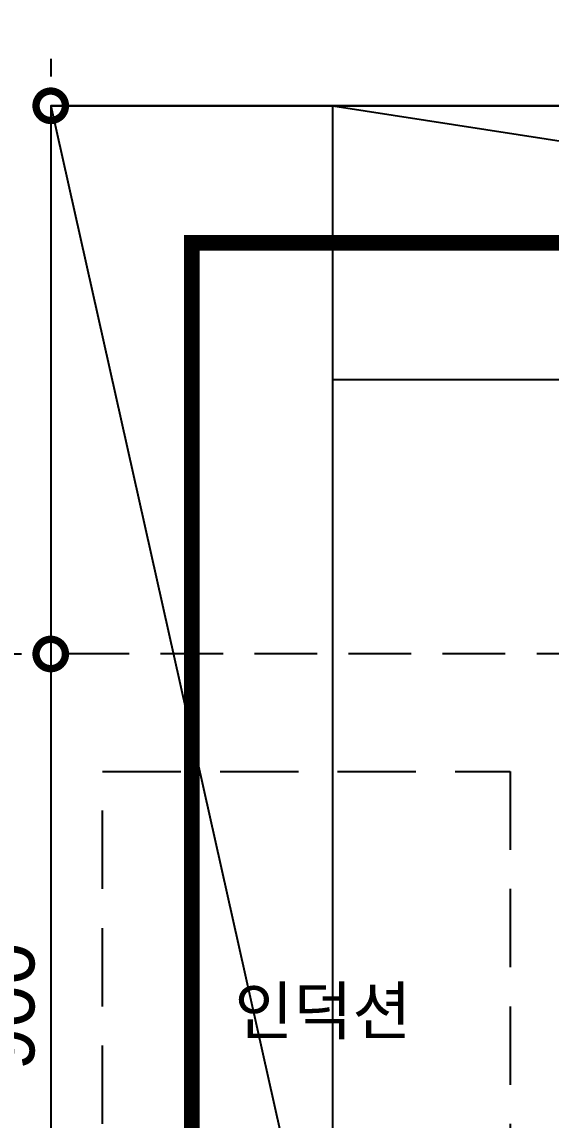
# Model space of a CAD drawing. Header units: inches. Extents: x -63256 to 33689, y -34490 to 100230.
# Drawn here: x -24200 to -23525, y 10399 to 11801 of the extents above; entities that cross this region are included whole.
import ezdxf

# ---------------------------------------------------------------- set-up
doc = ezdxf.new("R2010")
doc.units = ezdxf.units.IN
doc.header["$LTSCALE"] = 100
doc.header["$MEASUREMENT"] = 0
for name, pattern in [('DASHEDX2', [1.5, 1, -0.5]), ('DH-HID2', [1.2, 0.8, -0.4]), ('HIDDEN', [0.375, 0.25, -0.125])]:
    doc.linetypes.add(name, pattern=pattern)
for name, color, linetype in [('0-ELC TEXT', 7, 'Continuous'), ('06-FUR', 6, 'Continuous'), ('07-DIM WAL', 5, 'Continuous'), ('CEIL-LIGHT', 7, 'Continuous'), ('FU-FURM', 251, 'DH-HID2'), ('도면층2', 2, 'Continuous')]:
    doc.layers.add(name, color=color, linetype=linetype)
doc.styles.add('스타일1', font='')
doc.styles.add('코레일둥고', font='')
doc.styles.get('스타일1').set_extended_font_data('HYwulM')
doc.styles.get('코레일둥고').set_extended_font_data('Korail Round Gothic Medium')
doc.dimstyles.new('30', dxfattribs={"dimscale": 30, "dimtxt": 2.5, "dimasz": 2.5, "dimexe": 1.25, "dimexo": 2, "dimtad": 1, "dimdec": 0, "dimtxsty": '스타일1', "dimblk": 'DOTSMALL', "dimcen": 2.5, "dimclrd": 1, "dimclre": 1, "dimclrt": 2, "dimadec": 0, "dimazin": 0, "dimtfac": 1, "dimtix": 1, "dimtmove": 0, "dimatfit": 3, "dimldrblk": 'DOTSMALL', "dimfxl": 1.25, "dimarcsym": 0})

# ---------------------------------------------------------------- blocks, each defined once
blk = doc.blocks.new('vuidauseh')
at = {"layer": '도면층2'}
for q in [(-51644.5, 8813.6), (-50367.2, 11693.6)]:
    blk.add_line((-51644.5, 11693.6), q, dxfattribs=at)
blk = doc.blocks.new('_DOTSMALL')
at = {"color": 0, "linetype": 'ByBlock', "const_width": 0.5}
blk.add_lwpolyline([(-0.0625, 0, 1), (0.0625, 0, 1)], format="xyb", close=True, dxfattribs=at)
blk = doc.blocks.new('*D103')
at = {"layer": '07-DIM WAL', "color": 1, "lineweight": -2, "transparency": 16777216}
for p, q in [((-24223.2, 10993.6), (-24200.7, 10993.6)), ((-24163.2, 10993.6), (-24163.2, 10093.6)), ((-24223.2, 10093.6), (-24200.7, 10093.6))]:
    blk.add_line(p, q, dxfattribs=at)
at = {"layer": 'Defpoints', "color": 0, "transparency": 16777216}
for p in [(-24163.2, 10993.6), (-24163.2, 10093.6), (-24163.2, 10093.6)]:
    blk.add_point(p, dxfattribs=at)
at = {"layer": '07-DIM WAL', "color": 1, "lineweight": -2, "transparency": 16777216, "xscale": 75, "yscale": 75, "zscale": 75}
for p, rotation in [((-24163.2, 10993.6), 90), ((-24163.2, 10093.6), 270)]:
    blk.add_blockref('_DOTSMALL', p, dxfattribs=dict(at, rotation=rotation))
at = {"layer": '07-DIM WAL', "color": 2, "transparency": 16777216, "insert": (-24221, 10543.6), "char_height": 75, "attachment_point": 5, "rotation": 90, "style": '스타일1'}
blk.add_mtext('900', dxfattribs=at)
blk = doc.blocks.new('*D105')
at = {"layer": '07-DIM WAL', "color": 1, "lineweight": -2, "transparency": 16777216}
for p, q in [((-24163.2, 11753.6), (-24163.2, 11731.1)), ((-21543.2, 11753.6), (-21543.2, 11731.1)), ((-24163.2, 11693.6), (-21543.2, 11693.6))]:
    blk.add_line(p, q, dxfattribs=at)
at = {"layer": 'Defpoints', "color": 0, "transparency": 16777216}
for p in [(-24163.2, 11693.6), (-21543.2, 11693.6), (-21543.2, 11693.6)]:
    blk.add_point(p, dxfattribs=at)
at = {"layer": '07-DIM WAL', "color": 1, "lineweight": -2, "transparency": 16777216, "xscale": 75, "yscale": 75, "zscale": 75, "rotation": 180}
blk.add_blockref('_DOTSMALL', (-24163.2, 11693.6), dxfattribs=at)
at = {"layer": '07-DIM WAL', "color": 1, "lineweight": -2, "transparency": 16777216, "xscale": 75, "yscale": 75, "zscale": 75}
blk.add_blockref('_DOTSMALL', (-21543.2, 11693.6), dxfattribs=at)
at = {"layer": '07-DIM WAL', "color": 2, "transparency": 16777216, "insert": (-22853.2, 11751.4), "char_height": 75, "attachment_point": 5, "style": '스타일1'}
blk.add_mtext('2620', dxfattribs=at)

msp = doc.modelspace()

# ---------------------------------------------------------------- linework, layer by layer
at = {"layer": '06-FUR'}
for points in [[(-24163.2, 8813.6), (-23463.2, 8813.6), (-23463.2, 10993.6), (-21543.2, 10993.6), (-21543.2, 11693.6), (-24163.2, 11693.6), (-24163.2, 8813.6)], [(-24163.2, 11693.6), (-23803.2, 10083.6), (-23803.2, 11693.6)], [(-23803.2, 11693.6), (-21543.2, 11343.6), (-23803.2, 11343.6)]]:
    msp.add_lwpolyline(points, dxfattribs=at)
at = {"layer": '06-FUR', "color": 7, "linetype": 'DASHEDX2'}
msp.add_lwpolyline([(-23577.2, 10843.6), (-23577.2, 10243.6), (-24097.2, 10243.6), (-24097.2, 10843.6)], close=True, dxfattribs=at)
at = {"layer": 'CEIL-LIGHT', "color": 10, "linetype": 'HIDDEN', "const_width": 20}
msp.add_lwpolyline([(-23983.2, 9463.6), (-23983.2, 11518.6), (-21543.2, 11518.6)], dxfattribs=at)
at = {"layer": 'FU-FURM'}
msp.add_line((-23463.2, 10993.6), (-24163.2, 10993.6), dxfattribs=at)

# ---------------------------------------------------------------- block references
msp.add_blockref('vuidauseh', (27481.3, 0))

# ---------------------------------------------------------------- texts
at = {"layer": '0-ELC TEXT', "style": '코레일둥고'}
msp.add_text('인덕션', height=60, dxfattribs=at).set_placement((-23929, 10508))

# ---------------------------------------------------------------- dimensions: what is measured, and where the dimension line sits
at = {"layer": '07-DIM WAL'}
dim = msp.add_linear_dim(base=(-21543.2, 11693.6), p1=(-24163.2, 11693.6), p2=(-21543.2, 11693.6), dimstyle='30', dxfattribs=at)
dim.commit()
dim.dimension.update_dxf_attribs({"geometry": '*D105', "text_midpoint": (-22853.2, 11751.4)})
dim = msp.add_linear_dim(base=(-24163.2, 10093.6), p1=(-24163.2, 10993.6), p2=(-24163.2, 10093.6), angle=90, dimstyle='30', dxfattribs=at)
dim.commit()
dim.dimension.update_dxf_attribs({"geometry": '*D103', "text_midpoint": (-24221, 10543.6)})

doc.saveas('drawing.dxf')
